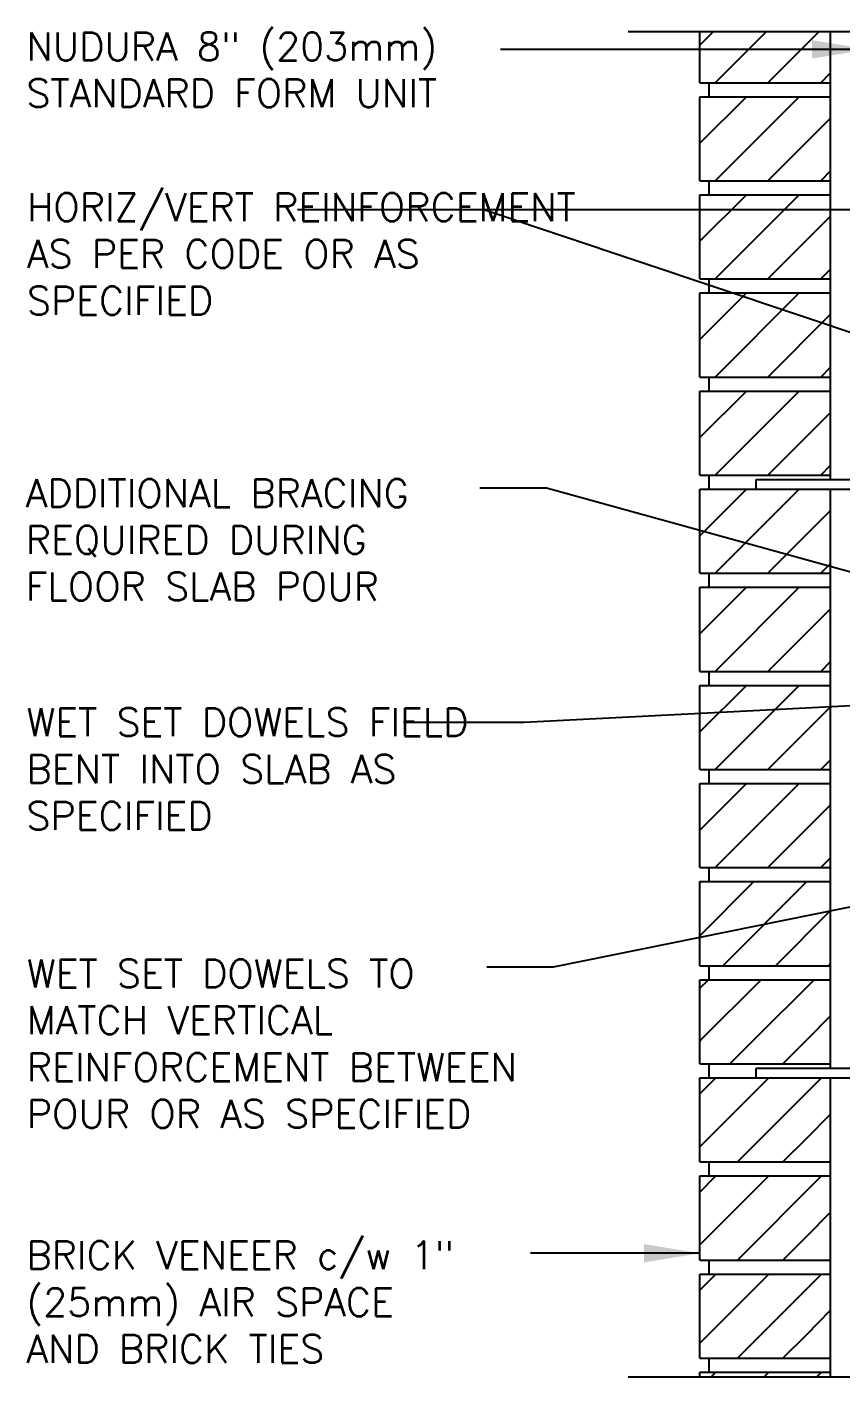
# Model space of a CAD drawing. Header units: inches. Extents: x 239.7 to 297.3, y 31 to 103.2.
# Drawn here: x 239.7 to 261.46, y 66.18 to 102.29 of the extents above; entities that cross this region are included whole.
import ezdxf

# ---------------------------------------------------------------- set-up
doc = ezdxf.new("R2010")
doc.units = ezdxf.units.IN
doc.header["$MEASUREMENT"] = 0
for name, color, linetype in [('HATCH', 12, 'Continuous'), ('line25', 2, 'Continuous'), ('LINE9', 9, 'Continuous'), ('TEXT', 4, 'Continuous')]:
    doc.layers.add(name, color=color, linetype=linetype)
doc.styles.add('DIM', font='romans.shx', dxfattribs={"width": 0.7})
doc.styles.add('ROMANS', font='romans.shx', dxfattribs={"height": 0.75})
doc.dimstyles.new('ext_12', dxfattribs={"dimscale": 12, "dimtxt": 0.09375, "dimasz": 0.09375, "dimexe": 0.09375, "dimexo": 0.0625, "dimgap": 0.0625, "dimtad": 1, "dimdec": 1, "dimzin": 2, "dimdsep": 46, "dimlunit": 4, "dimtxsty": 'DIM', "dimcen": 0.09, "dimdle": 0.09375, "dimclrt": 4, "dimadec": 0, "dimazin": 0, "dimtfac": 1, "dimtdec": 1, "dimtmove": 2, "dimatfit": 3, "dimfxl": 1, "dimfrac": 2, "dimtolj": 1, "dimtzin": 0, "dimarcsym": 0})
doc.dimstyles.new('ext_8', dxfattribs={"dimscale": 8, "dimtxt": 0.09375, "dimasz": 0.09375, "dimexe": 0.09375, "dimexo": 0.0625, "dimgap": 0.0625, "dimtad": 1, "dimdec": 1, "dimzin": 3, "dimdsep": 46, "dimlunit": 4, "dimtxsty": 'DIM', "dimcen": 0.09, "dimdle": 0.09375, "dimclrt": 4, "dimadec": 0, "dimazin": 0, "dimtfac": 1, "dimtdec": 1, "dimtmove": 2, "dimatfit": 3, "dimfxl": 1, "dimfrac": 2, "dimtolj": 1, "dimtzin": 0, "dimarcsym": 0})

msp = doc.modelspace()

# ---------------------------------------------------------------- linework, layer by layer
at = {"layer": 'HATCH'}
for p, q in [((257.708, 101.81), (258.074, 102.176)), ((258.116, 100.804), (259.488, 102.176)), ((259.53, 100.804), (260.902, 102.176)), ((260.945, 100.804), (261.208, 101.067)), ((257.708, 99.185), (258.952, 100.429)), ((258.116, 98.179), (260.366, 100.429)), ((259.53, 98.179), (261.208, 99.857)), ((260.945, 98.179), (261.208, 98.442)), ((257.708, 96.56), (258.952, 97.804)), ((258.116, 95.554), (260.366, 97.804)), ((259.53, 95.554), (261.208, 97.232)), ((260.945, 95.554), (261.208, 95.817)), ((257.708, 93.935), (258.952, 95.179)), ((258.116, 92.929), (260.366, 95.179)), ((259.53, 92.929), (261.208, 94.607)), ((260.945, 92.929), (261.208, 93.192)), ((257.708, 91.31), (258.952, 92.554)), ((258.116, 90.304), (260.366, 92.554)), ((259.53, 90.304), (261.208, 91.982)), ((260.945, 90.304), (261.208, 90.567)), ((257.708, 88.685), (258.952, 89.929)), ((258.116, 87.679), (260.366, 89.929)), ((259.53, 87.679), (261.208, 89.357)), ((260.945, 87.679), (261.208, 87.942)), ((257.708, 86.06), (258.952, 87.304)), ((258.116, 85.054), (260.366, 87.304)), ((259.53, 85.054), (261.208, 86.732)), ((260.945, 85.054), (261.208, 85.317)), ((257.708, 83.435), (258.952, 84.679)), ((258.116, 82.429), (260.366, 84.679)), ((259.53, 82.429), (261.208, 84.107)), ((260.945, 82.429), (261.208, 82.692)), ((257.708, 80.81), (258.952, 82.054)), ((258.116, 79.804), (260.366, 82.054)), ((259.53, 79.804), (261.208, 81.482)), ((260.945, 79.804), (261.208, 80.067)), ((257.708, 79.396), (257.741, 79.429)), ((257.708, 77.982), (259.155, 79.429)), ((258.32, 77.179), (260.57, 79.429)), ((259.734, 77.179), (261.208, 78.653)), ((261.148, 77.179), (261.208, 77.239)), ((257.708, 76.577), (257.935, 76.804)), ((257.737, 75.192), (259.349, 76.804)), ((259.152, 75.192), (260.763, 76.804)), ((260.566, 75.192), (261.208, 75.835)), ((257.708, 75.163), (257.737, 75.192)), ((258.513, 74.554), (259.152, 75.192)), ((259.927, 74.554), (260.566, 75.192)), ((257.708, 72.335), (259.552, 74.179)), ((257.708, 73.749), (258.138, 74.179)), ((258.717, 71.929), (260.967, 74.179)), ((260.566, 72.567), (261.208, 73.21)), ((259.927, 71.929), (260.566, 72.567)), ((257.708, 69.71), (259.552, 71.554)), ((257.708, 71.124), (258.138, 71.554)), ((258.717, 69.304), (260.967, 71.554)), ((260.566, 69.942), (261.208, 70.585)), ((259.927, 69.304), (260.566, 69.942)), ((257.708, 67.085), (259.552, 68.929)), ((257.708, 68.499), (258.138, 68.929)), ((258.717, 66.679), (260.967, 68.929)), ((260.566, 67.317), (261.208, 67.96)), ((259.927, 66.679), (260.566, 67.317)), ((258.01, 66.176), (258.138, 66.304)), ((259.424, 66.176), (259.552, 66.304)), ((260.838, 66.176), (260.967, 66.304))]:
    msp.add_line(p, q, dxfattribs=at)
at = {"layer": 'line25'}
for p, q in [((257.708, 100.804), (257.708, 102.176)), ((261.208, 90.179), (261.208, 102.176)), ((257.708, 100.804), (261.208, 100.804)), ((257.958, 100.429), (257.958, 100.804)), ((257.708, 100.429), (261.208, 100.429)), ((257.708, 98.179), (257.708, 100.429)), ((257.708, 98.179), (261.208, 98.179)), ((257.958, 97.804), (257.958, 98.179)), ((257.708, 97.804), (261.208, 97.804)), ((257.708, 95.554), (257.708, 97.804)), ((257.708, 95.554), (261.208, 95.554)), ((257.958, 95.179), (257.958, 95.554)), ((257.708, 95.179), (261.208, 95.179)), ((257.708, 92.929), (257.708, 95.179)), ((257.708, 92.929), (261.208, 92.929)), ((257.958, 92.554), (257.958, 92.929)), ((257.708, 92.554), (261.208, 92.554)), ((257.708, 90.304), (257.708, 92.554)), ((257.708, 90.304), (261.208, 90.304)), ((257.958, 89.929), (257.958, 90.304)), ((257.708, 89.929), (261.208, 89.929)), ((257.708, 87.679), (257.708, 89.929)), ((261.208, 74.429), (261.208, 89.929)), ((257.708, 87.679), (261.208, 87.679)), ((257.958, 87.304), (257.958, 87.679)), ((257.708, 87.304), (261.208, 87.304)), ((257.708, 85.054), (257.708, 87.304)), ((257.708, 85.054), (261.208, 85.054)), ((257.958, 84.679), (257.958, 85.054)), ((257.708, 84.679), (261.208, 84.679)), ((257.708, 82.429), (257.708, 84.679)), ((257.708, 82.429), (261.208, 82.429)), ((257.958, 82.054), (257.958, 82.429)), ((257.708, 82.054), (261.208, 82.054)), ((257.708, 79.804), (257.708, 82.054)), ((257.708, 79.804), (261.208, 79.804)), ((257.958, 79.429), (257.958, 79.804)), ((257.708, 77.179), (257.708, 79.429)), ((257.708, 79.429), (261.208, 79.429)), ((257.708, 77.179), (261.208, 77.179)), ((257.958, 76.804), (257.958, 77.179)), ((257.958, 76.804), (257.958, 77.179)), ((257.708, 76.804), (261.208, 76.804)), ((257.708, 74.554), (257.708, 76.804)), ((257.708, 74.554), (261.208, 74.554)), ((257.958, 74.179), (257.958, 74.554)), ((257.708, 74.179), (261.208, 74.179)), ((257.708, 71.929), (257.708, 74.179)), ((261.208, 66.176), (261.208, 74.179)), ((257.708, 71.929), (261.208, 71.929)), ((257.958, 71.554), (257.958, 71.929)), ((257.708, 71.554), (261.208, 71.554)), ((257.708, 69.304), (257.708, 71.554)), ((257.708, 69.304), (261.208, 69.304)), ((257.958, 68.929), (257.958, 69.304)), ((257.708, 68.929), (261.208, 68.929)), ((257.708, 66.679), (257.708, 68.929)), ((257.708, 66.679), (261.208, 66.679)), ((257.958, 66.304), (257.958, 66.679)), ((257.708, 66.304), (261.208, 66.304)), ((257.708, 66.176), (257.708, 66.304))]:
    msp.add_line(p, q, dxfattribs=at)
at = {"layer": 'LINE9'}
for p, q in [((255.792, 102.176), (265.833, 102.176)), ((261.958, 90.179), (259.208, 90.179)), ((259.208, 90.179), (259.208, 89.929)), ((259.208, 89.929), (262.208, 89.929)), ((261.958, 74.429), (259.208, 74.429)), ((259.208, 74.429), (259.208, 74.179)), ((259.208, 74.179), (262.208, 74.179)), ((255.792, 66.176), (265.833, 66.176))]:
    msp.add_line(p, q, dxfattribs=at)

# ---------------------------------------------------------------- texts
at = {"layer": 'TEXT', "char_height": 0.75, "attachment_point": 4, "style": 'ROMANS'}
for s, insert, width in [('NUDURA 8" (203mm) STANDARD FORM UNIT', (239.681, 101.151), 13.9131), ('HORIZ/VERT REINFORCEMENT AS PER CODE OR AS SPECIFIED', (239.696, 96.223), 16.22436), ('ADDITIONAL BRACING REQUIRED DURING FLOOR SLAB POUR', (239.666, 88.572), 12.17415), ('WET SET DOWELS FIELD BENT INTO SLAB AS SPECIFIED', (239.682, 82.442), 13.18701), ('\\A1;WET SET DOWELS TO MATCH VERTICAL REINFORCEMENT BETWEEN POUR OR AS SPECIFIED', (239.694, 75.094), 14.54505), ('BRICK VENEER c/w 1" (25mm) AIR SPACE AND BRICK TIES', (239.682, 68.181), 13.18701)]:
    msp.add_mtext(s, dxfattribs=dict(at, insert=insert, width=width))

# ---------------------------------------------------------------- leaders
at = {"layer": 'TEXT'}
for points, dimstyle, override in [([(262.208, 101.696), (252.37, 101.696)], 'ext_8', {"dimasz": 0.1875, "dimtad": 0}), ([(268.845, 97.402), (246.938, 97.402)], 'ext_8', {"dimasz": 0.1875, "dimtad": 0}), ([(268.935, 91.701), (251.929, 97.402)], 'ext_8', {"dimasz": 0.1875, "dimgap": 0.0625, "dimtad": 0}), ([(263.604, 87.192), (253.601, 89.959), (251.817, 89.959)], 'ext_8', {"dimasz": 0.1875, "dimtad": 0}), ([(269.333, 84.513), (253.006, 83.684), (249.773, 83.684)], 'ext_8', {"dimasz": 0.1875, "dimtad": 0}), ([(267.388, 79.892), (253.78, 77.141), (252.005, 77.141)], 'ext_12', {"dimgap": 0.0625, "dimtad": 0}), ([(257.708, 69.486), (253.172, 69.486)], 'ext_8', {"dimasz": 0.1875, "dimtad": 0})]:
    msp.add_leader(points, dimstyle=dimstyle, override=override, dxfattribs=at)

doc.saveas('drawing.dxf')
